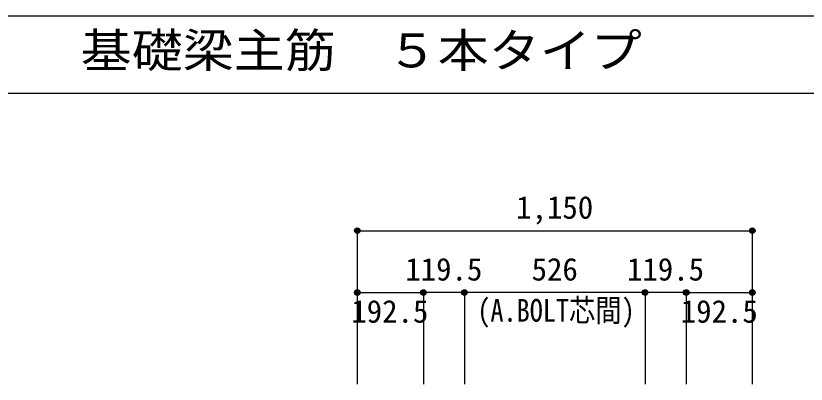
# Model space of a CAD drawing. Units: millimetres at full size, sheet at 1:30. Extents: x -5973 to 5954, y -4195 to 4201.
# Drawn here: x -1017 to 1284, y 3128 to 4201 of the extents above; entities that cross this region are included whole.
import ezdxf
from ezdxf.enums import TextEntityAlignment as Align

# ---------------------------------------------------------------- set-up
doc = ezdxf.new("R2010")
doc.units = ezdxf.units.MM
doc.header["$LTSCALE"] = 30
doc.header["$PDMODE"] = 32
doc.header["$PDSIZE"] = 15
for name, color, linetype in [('0-7_文字', 4, 'Continuous'), ('0-D_寸法', 4, 'Continuous'), ('6-7_文字', 7, 'Continuous'), ('F-0_枠', 6, 'Continuous')]:
    doc.layers.add(name, color=color, linetype=linetype)
doc.styles.add('ＭＳ ゴシック', font='')
doc.styles.get('ＭＳ ゴシック').set_extended_font_data('MS Gothic')

msp = doc.modelspace()

# ---------------------------------------------------------------- linework, layer by layer
at = {"layer": '0-D_寸法'}
for p, q in [((-22.56, 3575.34), (-22.56, 3395.34)), ((-22.56, 3575.34), (-22.56, 3395.34)), ((-22.56, 3575.34), (1127.44, 3575.34)), ((-22.56, 3575.34), (1127.44, 3575.34)), ((1127.44, 3575.34), (1127.44, 3395.34)), ((-22.56, 3395.34), (-22.56, 3128.3)), ((-22.56, 3395.34), (169.94, 3395.34)), ((289.44, 3395.34), (169.94, 3395.34)), ((169.94, 3395.34), (169.94, 3128.3)), ((815.44, 3395.34), (289.44, 3395.34)), ((289.44, 3395.34), (289.44, 3128.3)), ((934.94, 3395.34), (815.44, 3395.34)), ((815.44, 3395.34), (815.44, 3128.3)), ((934.94, 3395.34), (934.94, 3128.3)), ((934.94, 3395.34), (1127.44, 3395.34)), ((1127.44, 3395.34), (1127.44, 3128.3)), ((1127.44, 3395.34), (1127.44, 3128.3))]:
    msp.add_line(p, q, dxfattribs=at)
for centre, radius in [((-22.56, 3575.34), 8), ((-22.56, 3575.34), 7.2), ((-22.56, 3575.34), 6.4), ((-22.56, 3575.34), 5.6), ((-22.56, 3575.34), 4.8), ((-22.56, 3575.34), 4), ((-22.56, 3575.34), 3.2), ((-22.56, 3575.34), 2.4), ((-22.56, 3575.34), 1.6), ((-22.56, 3575.34), 0.8), ((1127.44, 3575.34), 8), ((1127.44, 3575.34), 7.2), ((1127.44, 3575.34), 6.4), ((1127.44, 3575.34), 5.6), ((1127.44, 3575.34), 4.8), ((1127.44, 3575.34), 4), ((1127.44, 3575.34), 3.2), ((1127.44, 3575.34), 2.4), ((1127.44, 3575.34), 1.6), ((1127.44, 3575.34), 0.8), ((-22.56, 3395.34), 8), ((-22.56, 3395.34), 7.2), ((-22.56, 3395.34), 6.4), ((-22.56, 3395.34), 5.6), ((-22.56, 3395.34), 4.8), ((-22.56, 3395.34), 4), ((-22.56, 3395.34), 3.2), ((-22.56, 3395.34), 2.4), ((-22.56, 3395.34), 1.6), ((-22.56, 3395.34), 0.8), ((169.94, 3395.34), 8), ((169.94, 3395.34), 7.2), ((169.94, 3395.34), 6.4), ((169.94, 3395.34), 5.6), ((169.94, 3395.34), 4.8), ((169.94, 3395.34), 4), ((169.94, 3395.34), 3.2), ((169.94, 3395.34), 2.4), ((169.94, 3395.34), 1.6), ((169.94, 3395.34), 0.8), ((289.44, 3395.34), 8), ((289.44, 3395.34), 7.2), ((289.44, 3395.34), 6.4), ((289.44, 3395.34), 5.6), ((289.44, 3395.34), 4.8), ((289.44, 3395.34), 4), ((289.44, 3395.34), 3.2), ((289.44, 3395.34), 2.4), ((289.44, 3395.34), 1.6), ((289.44, 3395.34), 0.8), ((815.44, 3395.34), 8), ((815.44, 3395.34), 7.2), ((815.44, 3395.34), 6.4), ((815.44, 3395.34), 5.6), ((815.44, 3395.34), 4.8), ((815.44, 3395.34), 4), ((815.44, 3395.34), 3.2), ((815.44, 3395.34), 2.4), ((815.44, 3395.34), 1.6), ((815.44, 3395.34), 0.8), ((934.94, 3395.34), 8), ((934.94, 3395.34), 7.2), ((934.94, 3395.34), 6.4), ((934.94, 3395.34), 5.6), ((934.94, 3395.34), 4.8), ((934.94, 3395.34), 4), ((934.94, 3395.34), 3.2), ((934.94, 3395.34), 2.4), ((934.94, 3395.34), 1.6), ((934.94, 3395.34), 0.8), ((1127.44, 3395.34), 8), ((1127.44, 3395.34), 7.2), ((1127.44, 3395.34), 6.4), ((1127.44, 3395.34), 5.6), ((1127.44, 3395.34), 4.8), ((1127.44, 3395.34), 4), ((1127.44, 3395.34), 3.2), ((1127.44, 3395.34), 2.4), ((1127.44, 3395.34), 1.6), ((1127.44, 3395.34), 0.8)]:
    msp.add_circle(centre, radius, dxfattribs=at)
at = {"layer": '0-D_寸法', "color": 7}
for p in [(-22.56, 3575.34), (-22.56, 3575.34), (1127.44, 3575.34), (-22.56, 3395.34), (169.94, 3395.34), (289.44, 3395.34), (815.44, 3395.34), (934.94, 3395.34), (1127.44, 3395.34)]:
    msp.add_point(p, dxfattribs=at)
at = {"layer": 'F-0_枠'}
msp.add_line((-5972.88, 4201.15), (5954.1, 4201.15), dxfattribs=at)
at = {"layer": 'F-0_枠', "color": 2}
msp.add_line((-5972.88, 3976.15), (3723.6, 3976.15), dxfattribs=at)

# ---------------------------------------------------------------- texts
at = {"layer": '0-7_文字', "style": 'ＭＳ ゴシック', "width": 0.85}
msp.add_text('(A.BOLT芯間)', height=65.98, dxfattribs=at).set_placement((326.92, 3290.58), align=Align.BOTTOM_LEFT)
at = {"layer": '0-D_寸法', "style": 'ＭＳ ゴシック'}
for s, p in [('1,150', (439.94, 3590.34)), ('119.5', (117.19, 3410.34)), ('526', (484.94, 3410.34)), ('119.5', (762.69, 3410.34)), ('192.5', (-40.03, 3287.68)), ('192.5', (919.2, 3287.68))]:
    msp.add_text(s, height=65.98, dxfattribs=at).set_placement(p, align=Align.BOTTOM_LEFT)
at = {"layer": '6-7_文字', "color": 2, "style": 'ＭＳ ゴシック', "width": 1.1}
msp.add_text('\u3000\u3000基礎梁主筋\u3000５本タイプ', height=98.97, dxfattribs=at).set_placement((-1124.64, 4021.15), align=Align.BOTTOM_LEFT)

doc.saveas('drawing.dxf')
